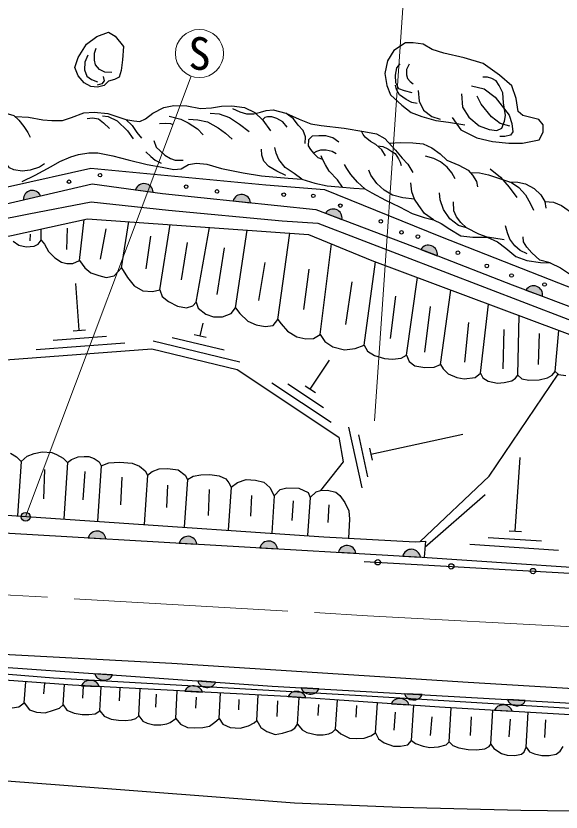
# Model space of a CAD drawing. Units: millimetres, scale not verified. Extents: x 40000 to 680000, y 20000 to 380000.
# Drawn here: x 383802 to 414376, y 244024 to 288704 of the extents above; entities that cross this region are included whole.
import ezdxf
from ezdxf.enums import TextEntityAlignment as Align

# ---------------------------------------------------------------- set-up
doc = ezdxf.new("R2010")
doc.units = ezdxf.units.MM
doc.header["$LTSCALE"] = 1000
doc.linetypes.add('CHAIN', pattern=[18.5, 12, -1.5, 3.5, -1.5])
for name, color, linetype, lineweight in [('M-BGD', 7, 'Continuous', 25), ('M-BGD-HTXT', 7, 'Continuous', 13), ('M-BMK', 2, 'CHAIN', 13), ('M-STR-HTXT', 7, 'Continuous', 13), ('M-STR-STRC', 7, 'Continuous', 25)]:
    doc.layers.add(name, color=color, linetype=linetype, lineweight=lineweight)
doc.styles.add('ＭＳ ゴシック', font='')
doc.styles.get('ＭＳ ゴシック').set_extended_font_data('MS Gothic')

msp = doc.modelspace()

# ---------------------------------------------------------------- hatches: boundary and pattern name
at = {"layer": 'M-BGD'}
for points in [[(390515, 278951, -0.82183), (391497, 278818)], [(384217, 278390, -0.82183), (385183, 278613)], [(395976, 278328, -0.82183), (396962, 278223)], [(401161, 277631, -0.82183), (402087, 277279)], [(406509, 275601, -0.82183), (407435, 275249)], [(412407, 273319, -0.82183), (413334, 272970)], [(387860, 259418, -0.82183), (388849, 259360)], [(393953, 259064, 0.82183), (392964, 259121)], [(397485, 258859, -0.82183), (398474, 258801)], [(402874, 258546, 0.82183), (401884, 258603)], [(406485, 258336, 0.82183), (405495, 258394)]]:
    msp.add_hatch(color=256, dxfattribs=at).paths.add_polyline_path(points)
h = msp.add_hatch(color=256, dxfattribs=at)
edge = h.paths.add_edge_path()
edge.add_ellipse((388725, 251833), major_axis=(-504, 36), ratio=0.8, start_angle=8.9775, end_angle=171.0225)
edge.add_line((389213, 251720), (388225, 251789))
h = msp.add_hatch(color=256, dxfattribs=at)
edge = h.paths.add_edge_path()
edge.add_ellipse((387977, 251014), major_axis=(-504, 27), ratio=0.8, start_angle=-171.0225, end_angle=-8.9775)
edge.add_line((387487, 251118), (388476, 251066))
h = msp.add_hatch(color=256, dxfattribs=at)
edge = h.paths.add_edge_path()
edge.add_ellipse((393769, 250708), major_axis=(-504, 27), ratio=0.8, start_angle=-171.0225, end_angle=-8.9775)
edge.add_line((393279, 250812), (394268, 250760))
h = msp.add_hatch(color=256, dxfattribs=at)
edge = h.paths.add_edge_path()
edge.add_ellipse((394510, 251424), major_axis=(-504, 36), ratio=0.8, start_angle=8.9775, end_angle=171.0225)
edge.add_line((394999, 251311), (394011, 251381))
h = msp.add_hatch(color=256, dxfattribs=at)
edge = h.paths.add_edge_path()
edge.add_ellipse((399559, 250392), major_axis=(504, -35), ratio=0.8, start_angle=8.9775, end_angle=171.0225)
edge.add_line((399070, 250504), (400059, 250436))
h = msp.add_hatch(color=256, dxfattribs=at)
edge = h.paths.add_edge_path()
edge.add_ellipse((400297, 251046), major_axis=(-504, 28), ratio=0.8, start_angle=8.9775, end_angle=171.0225)
edge.add_line((400787, 250940), (399798, 250996))
h = msp.add_hatch(color=256, dxfattribs=at)
edge = h.paths.add_edge_path()
edge.add_ellipse((406088, 250720), major_axis=(-504, 28), ratio=0.8, start_angle=8.9775, end_angle=171.0225)
edge.add_line((406578, 250614), (405589, 250669))
h = msp.add_hatch(color=256, dxfattribs=at)
edge = h.paths.add_edge_path()
edge.add_ellipse((405346, 249994), major_axis=(504, -35), ratio=0.8, start_angle=8.9775, end_angle=171.0225)
edge.add_line((404857, 250106), (405845, 250038))
h = msp.add_hatch(color=256, dxfattribs=at)
edge = h.paths.add_edge_path()
edge.add_ellipse((411878, 250393), major_axis=(-504, 28), ratio=0.8, start_angle=8.9775, end_angle=171.0225)
edge.add_line((412369, 250287), (411379, 250343))
h = msp.add_hatch(color=256, dxfattribs=at)
edge = h.paths.add_edge_path()
edge.add_ellipse((411135, 249630), major_axis=(-504, 30), ratio=0.8, start_angle=-171.0225, end_angle=-8.9775)
edge.add_line((410645, 249738), (411634, 249679))
at = {"layer": 'M-STR-STRC'}
msp.add_hatch(color=256, dxfattribs=at).paths.add_polyline_path([(384564, 260715, -1), (384125, 260476, -0.41421), (384225, 260815, -0.41421)])

# ---------------------------------------------------------------- linework, layer by layer
at = {"layer": 'M-BGD'}
for p, q in [((390515, 278951), (391497, 278818)), ((384217, 278390), (385183, 278613)), ((395976, 278328), (396962, 278223)), ((401161, 277631), (402087, 277279)), ((387360, 274973), (387626, 277283)), ((389730, 274561), (390125, 277161)), ((385223, 276121), (385218, 276750)), ((386680, 276796), (386639, 275602)), ((388837, 276755), (388533, 275055)), ((391869, 273338), (392460, 276996)), ((393906, 272642), (394663, 276839)), ((396124, 272325), (396778, 276690)), ((384602, 276463), (384587, 276086)), ((391350, 276336), (391095, 274510)), ((398487, 271671), (399171, 276520)), ((393404, 275982), (393078, 273901)), ((395488, 275684), (395064, 273065)), ((400864, 270835), (401502, 275909)), ((406509, 275601), (407435, 275249)), ((397758, 274863), (397404, 272740)), ((403325, 270225), (403970, 274896)), ((400225, 274494), (399928, 272229)), ((405705, 269671), (406320, 274018)), ((387354, 271062), (387156, 273695)), ((402648, 273772), (402293, 271380)), ((407619, 269142), (408195, 273317)), ((412407, 273319), (413334, 272970)), ((405092, 272986), (404790, 270601)), ((407034, 272398), (406713, 269836)), ((409856, 268661), (410298, 272531)), ((411949, 268561), (412028, 271884)), ((394131, 270753), (394302, 271463)), ((409178, 271491), (408954, 269276)), ((387005, 271035), (387703, 271088)), ((393791, 270835), (394472, 270672)), ((411171, 271111), (411104, 268895)), ((413143, 270889), (413089, 269149)), ((414039, 268741), (414256, 271051)), ((384928, 269977), (389914, 270351)), ((385891, 270501), (388883, 270725)), ((391490, 270462), (396352, 269294)), ((392568, 270666), (395485, 269965)), ((400309, 267759), (401387, 269380)), ((398145, 268117), (401476, 265902)), ((399060, 268048), (401059, 266720)), ((400017, 267953), (400600, 267565)), ((402456, 265634), (403197, 262213)), ((403013, 265192), (403520, 262846)), ((403706, 264114), (408868, 265231)), ((403632, 264456), (403780, 263772)), ((384099, 263692), (383892, 260650)), ((386701, 263634), (386485, 260473)), ((411807, 259787), (412082, 263923)), ((385400, 263242), (385347, 261600)), ((388590, 263449), (388378, 260344)), ((387660, 263129), (387563, 261539)), ((389738, 262823), (389671, 261273)), ((391187, 262931), (390998, 260166)), ((392301, 262368), (392250, 261121)), ((393420, 262692), (393238, 260013)), ((394643, 262121), (394586, 260666)), ((395877, 262258), (395713, 259844)), ((397006, 261781), (396949, 260628)), ((398290, 261768), (398148, 259678)), ((399350, 261497), (399275, 260383)), ((400307, 261676), (400162, 259541)), ((410120, 261819), (406741, 258880)), ((401355, 261271), (401298, 260270)), ((411457, 259810), (412156, 259764)), ((387860, 259418), (388849, 259360)), ((410280, 259437), (413274, 259238)), ((392964, 259121), (393953, 259064)), ((397485, 258859), (398474, 258801)), ((409252, 259055), (414241, 258723)), ((401884, 258603), (402874, 258546)), ((405495, 258394), (406485, 258336)), ((389213, 251720), (388225, 251789)), ((384269, 250150), (384357, 251339)), ((385371, 250658), (385416, 251261)), ((386450, 250037), (386534, 251178)), ((387487, 251118), (388476, 251066)), ((387559, 250409), (387596, 251113)), ((394999, 251311), (394011, 251381)), ((388509, 249711), (388580, 251061)), ((389602, 250272), (389640, 251004)), ((390687, 249422), (390768, 250945)), ((392768, 249267), (392851, 250835)), ((393279, 250812), (394268, 250760)), ((395191, 249279), (395266, 250707)), ((400787, 250940), (399798, 250996)), ((406578, 250614), (405589, 250669)), ((391651, 249913), (391688, 250634)), ((393890, 249863), (393927, 250472)), ((396296, 249763), (396318, 250344)), ((397308, 249164), (397383, 250595)), ((398454, 249383), (398487, 250266)), ((399070, 250504), (400059, 250436)), ((399591, 248963), (399694, 250461)), ((401722, 248675), (401835, 250314)), ((412369, 250287), (411379, 250343)), ((400760, 249449), (400798, 250067)), ((402885, 249352), (402925, 249999)), ((403963, 248474), (404079, 250160)), ((404857, 250106), (405845, 250038)), ((405989, 248046), (406125, 250019)), ((408095, 247972), (408209, 249882)), ((405013, 248623), (405084, 249625)), ((407060, 248319), (407140, 249360)), ((409292, 248326), (409357, 249369)), ((410444, 247829), (410557, 249743)), ((410645, 249738), (411634, 249679)), ((412414, 247658), (412530, 249626)), ((411463, 248255), (411535, 249233)), ((413471, 248210), (413529, 249203))]:
    msp.add_line(p, q, dxfattribs=at)
for points in [[(294914, 264895), (369385, 260535), (369852, 260737), (370769, 260601), (371841, 260348), (406586, 258330), (419949, 257441), (424618, 257283), (428712, 257303), (445982, 260127), (448207, 260896), (451697, 262260), (456618, 264544), (462686, 267770), (467230, 270805), (474214, 275333), (496539, 290149), (501056, 293277), (507575, 297553), (548732, 325574)], [(333978, 277682), (342263, 276125), (355978, 273386), (360939, 273946), (364000, 274375), (369650, 274166), (371763, 274141), (383560, 276383), (387815, 277325), (400202, 276447), (403756, 274976), (421515, 268338), (428909, 265488), (437332, 265383), (446427, 270117), (449093, 272805), (454620, 278099), (458327, 281763), (459149, 283475), (462637, 290114), (464178, 293244)], [(389186, 285524), (388796, 285545), (388480, 285706), (388271, 285968), (388204, 286217), (388211, 286614), (388305, 286903)], [(408260, 283012), (408748, 282306), (409656, 281869), (410531, 281650), (411439, 281566), (412213, 281566), (413139, 281751), (413374, 282172), (413374, 282592), (413122, 282894), (412685, 282995), (412230, 283113), (411978, 283348), (411860, 284071), (411608, 284777), (410918, 285382), (410009, 286038), (408933, 286357), (407805, 286613), (407148, 286815), (406644, 287117), (406089, 287185), (405651, 287185), (404996, 286764), (404635, 286181), (404489, 285473), (404608, 284791), (404804, 284273), (405449, 283699), (405963, 283286), (406562, 283056), (407345, 282830), (408069, 282741), (408983, 282595)], [(387840, 286493), (387665, 286110), (387639, 285672), (387773, 285316), (388036, 285135), (388379, 285007)], [(406022, 284383), (405600, 284503), (405272, 284611), (405102, 284947), (405091, 285381), (405161, 285790), (405352, 286016)], [(405851, 285998), (405701, 285697), (405701, 285406), (405761, 285195), (405912, 285015), (406082, 284884)], [(388695, 285303), (388756, 285061), (388621, 284899), (388365, 284812)], [(408797, 284333), (408844, 283581), (409209, 283017), (409780, 282543), (410337, 282330), (410770, 282275), (411052, 282412), (411210, 282797), (411265, 283120), (411148, 283835), (411107, 284385), (410912, 284793), (410745, 285058), (410492, 285188), (410250, 285268), (409991, 285268)], [(406311, 283787), (406013, 283844), (405686, 284013), (405319, 284274), (405137, 284572), (405090, 284823)], [(409354, 284780), (410055, 284606), (410675, 284143), (411461, 283126), (411608, 282658), (411678, 282198), (411531, 282009), (411230, 281939), (410937, 281946)], [(406363, 284513), (406413, 283912), (406664, 283410), (407126, 283069), (407598, 282919)], [(411510, 282519), (410958, 282658), (410469, 283049), (409903, 283748), (409665, 284209)], [(383768, 283068), (384499, 283028), (385316, 282881), (385808, 282842), (386407, 282842), (386909, 283006), (387618, 283274), (388195, 283309), (388960, 283233), (389960, 282896), (390313, 282563), (390588, 282161), (390843, 281838)], [(389960, 282896), (390412, 282808), (390755, 282778), (391069, 282935), (391471, 283249), (392091, 283573), (392654, 283682), (393396, 283662), (394147, 283514), (394770, 283553), (395324, 283642), (395917, 283662), (396626, 283570), (397197, 283278), (397657, 282846), (398076, 282247)], [(395942, 283505), (396366, 283319), (396732, 283218), (397142, 283211), (397522, 283312), (397838, 283405), (398226, 283434), (398935, 283247), (399691, 282918), (400348, 282641), (400914, 282561), (402206, 282399), (403305, 282214), (404023, 282084), (404497, 281822), (405092, 281170), (405462, 280722), (405775, 280387), (406070, 279908)], [(328389, 283131), (334609, 279637), (339942, 278555), (346033, 277261), (352354, 276013), (355655, 275282), (360181, 275817), (364101, 276325), (364814, 276353), (369312, 276048), (372178, 275956), (375792, 276694), (381790, 277831), (388083, 279282), (392027, 278746), (400621, 277836), (407125, 275367), (411638, 273609), (417839, 271272)], [(382366, 283000), (382628, 283172), (382994, 283221), (383373, 283215), (383677, 283119), (383955, 282861), (384244, 282508), (384473, 282165), (384602, 281906)], [(387800, 282945), (388102, 282979), (388438, 282923), (388719, 282710), (389044, 282385)], [(388651, 283091), (388976, 283068), (389481, 282811), (390052, 282262), (390377, 281814)], [(392389, 283071), (393048, 282906), (393454, 282713), (393986, 282365), (394306, 282026)], [(393473, 282906), (393996, 282868), (394538, 282752), (395148, 282423), (395564, 282123), (395922, 281794)], [(394703, 283255), (395206, 283216), (395777, 283003), (396348, 282626), (396890, 282210)], [(399019, 282453), (398763, 282752), (398429, 282949), (398155, 283043), (397906, 283043), (397756, 282997), (397634, 282868)], [(400030, 281546), (400038, 281922), (399910, 282282), (399636, 282573), (399370, 282932), (398935, 283247)], [(391856, 282662), (392176, 282681), (392464, 282662), (392601, 282611)], [(401917, 281623), (401576, 281863), (401185, 281973), (400784, 281973), (400414, 281953), (400213, 281743), (400183, 281413), (400314, 281213), (400500, 280994), (400730, 280762), (400996, 280658)], [(404534, 280856), (404316, 281197), (403988, 281481), (403682, 281663), (403391, 281903), (403275, 282056), (403182, 282235)], [(391538, 281710), (391670, 281346), (391890, 281129), (392159, 280881), (392471, 280711), (392740, 280605), (393172, 280605)], [(404732, 281564), (405369, 281594), (406064, 281576), (406648, 281527), (407123, 281296), (407586, 280961), (407964, 280610), (408651, 280335), (409157, 280043), (409408, 279775), (409641, 279403), (409694, 279109)], [(391096, 281072), (391365, 280818), (391613, 280612), (391944, 280436)], [(398935, 279753), (398429, 279999), (397988, 280259), (397702, 280557), (397599, 280894), (397573, 281218)], [(399841, 279550), (399415, 279857), (398909, 280207), (398546, 280648), (398390, 280997), (398325, 281322)], [(401759, 280968), (401537, 281092), (401200, 281163), (400881, 281163), (400651, 281101), (400500, 280994)], [(404075, 281405), (404374, 281372), (404665, 281248), (404879, 281099), (405074, 280978), (405263, 280691), (405352, 280489), (405405, 280306)], [(384145, 279421), (384883, 279761), (385773, 280251), (386267, 280542), (386888, 280802), (387318, 280935), (387885, 281016), (388392, 281016), (389234, 280856), (390095, 280622), (391165, 280373), (392007, 280208), (392655, 280081), (393072, 280129), (393484, 280371), (393925, 280444), (394507, 280391), (395337, 280146), (396539, 279902), (397571, 279732), (399076, 279604), (399841, 279550), (400575, 279318), (401263, 279164), (401905, 279110), (402749, 279033), (403367, 279004), (403759, 278769), (404522, 278359), (405313, 277989), (406029, 277621), (406703, 277395), (407221, 277260), (407648, 277046), (408143, 276731), (408762, 276372), (409426, 276281), (410237, 276281), (410810, 276034), (411283, 275674), (411848, 275211), (412461, 274985), (413226, 274861), (413773, 274847), (414342, 274563), (415410, 273865)], [(402121, 279090), (401830, 279506), (401377, 279985), (401165, 280348), (400996, 280658), (400925, 280844)], [(408434, 279553), (408258, 279897), (407994, 280221), (407609, 280512), (407244, 280707), (406772, 280829)], [(364814, 276353), (364822, 277245), (367972, 277068), (371233, 276859), (372013, 276811), (373901, 277180), (375483, 277445), (377198, 277833), (379271, 278274), (383494, 279158), (387994, 280154), (397824, 279230), (401108, 278959), (407620, 276326), (418748, 271947), (418729, 270920)], [(385399, 280412), (385117, 280216), (384600, 280052), (384155, 279987), (383677, 280066), (383441, 280170), (383323, 280327)], [(403367, 279004), (402959, 279378), (402590, 279809), (402355, 280138), (402237, 280365)], [(332364, 279772), (334660, 278578), (337781, 277924), (342818, 276914), (348806, 275792), (355433, 274470), (359076, 274862), (362559, 275322), (364077, 275463), (371893, 275127), (373800, 275462), (377494, 276243), (380635, 276822), (384516, 277595), (388028, 278277), (392360, 277795), (398732, 277206), (400736, 277074), (417100, 270791)], [(406158, 278425), (405494, 278489), (404918, 278650), (404451, 278918), (404038, 279303), (403715, 279772), (403585, 280048)], [(409282, 279909), (409806, 279905), (410299, 279793), (410971, 279560), (411602, 279353), (412011, 279076), (412387, 278656), (412663, 278159), (412829, 277794)], [(410393, 280121), (410986, 279659), (411459, 279096), (411897, 278521)], [(407221, 277260), (406715, 277623), (406404, 278062), (406158, 278425), (405997, 278832), (405954, 279335)], [(411470, 279396), (411954, 279369), (412388, 279281), (412862, 279016), (413240, 278671), (413473, 278294), (413529, 277924)], [(409076, 276819), (408621, 276945), (408146, 277310), (407774, 277840), (407603, 278383), (407560, 278778)], [(411194, 276137), (410604, 276229), (410237, 276281), (409755, 276451), (409076, 276819), (408747, 277107), (408511, 277420), (408365, 277773), (408347, 278272)], [(413473, 278294), (413958, 278247), (414391, 278059), (415085, 277586), (415656, 277146), (416228, 276852), (416718, 276803), (417531, 276884), (418176, 276995), (418769, 277053), (419376, 276942), (419643, 276783), (419995, 276365)], [(225973, 277779), (227923, 276953), (229987, 276212), (240847, 273285), (248766, 271434), (263866, 268858), (267861, 268629), (282440, 267370), (294979, 266451), (299245, 266238), (304856, 265883), (315691, 265368), (319487, 265046), (326581, 264611), (335906, 263917), (364044, 262056), (375884, 261196), (401066, 259479), (406184, 259194), (406764, 259226), (406704, 258322)], [(412476, 275346), (412086, 275544), (411785, 275801), (411506, 276174), (411365, 276530), (411268, 276915)], [(413773, 274847), (413182, 275000), (412734, 275412), (412461, 275735), (412270, 276022), (412255, 276301)], [(383649, 276059), (383967, 275847), (384380, 275747), (384817, 275790), (385048, 275903), (385223, 276121), (385398, 275897), (385634, 275488), (385981, 275131), (386365, 274885), (386649, 274803), (387001, 274803), (387360, 274973), (387658, 274561), (387995, 274293), (388451, 274128), (388857, 274031), (389307, 274111), (389730, 274561), (390050, 274028), (390424, 273551), (390928, 273274), (391469, 273235), (391869, 273338), (392003, 272955), (392353, 272679), (392856, 272424), (393374, 272329), (393723, 272431), (393906, 272642), (394015, 272300), (394448, 271976), (394880, 271822), (395394, 271811), (395866, 272007), (396124, 272325), (396350, 271996), (396799, 271582), (397270, 271365), (397777, 271268), (398233, 271335), (398487, 271671), (398681, 271417), (399042, 271004), (399549, 270704), (400066, 270591), (400497, 270610), (400864, 270835), (401130, 270428), (401577, 270141), (402236, 269964), (402835, 270031), (403325, 270225), (403523, 269885), (403909, 269639), (404475, 269487), (404917, 269447), (405416, 269498), (405705, 269671), (405849, 269315), (406176, 269075), (406734, 268969), (407263, 268989), (407619, 269142), (407756, 268896), (408035, 268626), (408523, 268408), (408950, 268347), (409551, 268417), (409856, 268661), (409982, 268398), (410295, 268210), (410802, 268102), (411189, 268125), (411612, 268233), (411811, 268369), (411942, 268551), (412167, 268333), (412569, 268256), (413142, 268287), (413611, 268400), (413885, 268540), (414039, 268741), (414228, 268580), (414652, 268520)], [(365569, 253259), (373306, 252842), (398174, 251088), (422188, 249733), (432651, 249377), (435433, 249643), (439872, 250264), (444133, 251240), (448543, 252571), (452097, 253818), (455717, 255300), (458320, 256448), (462832, 258819), (465216, 260185), (468782, 262514), (470760, 264010), (483231, 272438), (485504, 273855)], [(485720, 273546), (485942, 273241), (470863, 263006), (467119, 260355), (460217, 256552), (456302, 254712), (452620, 253164), (449281, 252147), (447343, 251530), (443109, 250364), (440995, 249922), (437776, 249360), (435350, 248930), (433050, 248757), (428901, 248656), (407564, 249920), (398993, 250510), (386983, 251145), (379099, 251729), (365579, 252507), (365569, 253259)], [(374106, 263707), (373044, 264782), (373708, 267634), (375803, 268913), (383220, 269398), (391430, 270014), (396202, 268868), (401921, 265067), (402151, 263680), (400890, 262079)], [(406474, 259210), (410340, 262871), (414215, 268591)], [(383503, 264162), (383826, 263965), (384099, 263692), (384429, 263989), (384821, 264153), (385269, 264233), (385811, 264205), (386074, 264094), (386457, 263877), (386701, 263634), (386919, 263803), (387290, 263955), (387628, 263987), (387894, 263971), (388187, 263872), (388464, 263678), (388590, 263449), (389007, 263619), (389610, 263659), (390319, 263599), (390730, 263434), (391041, 263176), (391187, 262931), (391433, 263136), (391841, 263292), (392310, 263304), (392898, 263226), (393288, 262932), (393420, 262692), (393737, 262882), (394173, 262956), (394678, 262961), (395202, 262891), (395565, 262727), (395749, 262497), (395877, 262258), (396224, 262520), (396708, 262681), (397229, 262658), (397712, 262536), (398042, 262237), (398290, 261768), (398630, 262118), (398996, 262213), (399671, 262197), (400200, 261952), (400307, 261676), (400632, 261989), (400890, 262079), (401273, 262089), (401735, 261980), (401965, 261788), (402255, 261395), (402470, 260930), (402518, 260466), (402458, 259402)], [(403325, 258089), (415527, 257395), (423750, 256926), (429129, 256924), (435287, 258050), (443697, 259438), (448868, 260399)], [(299856, 257704), (336670, 255577), (347517, 255054), (359456, 254266), (376057, 253253), (392541, 252374), (409167, 251310), (428752, 250141), (431531, 250311), (436467, 250639), (440024, 251124), (444212, 251964), (447625, 252816), (452973, 254592), (456898, 256350), (459077, 257308), (463848, 259818)], [(365574, 252883), (370355, 252569), (381531, 251912), (385908, 251558), (393449, 251131), (403164, 250570), (423230, 249359), (429434, 248975), (432625, 249046), (435146, 249206), (437318, 249578), (441932, 250466), (446241, 251476), (449639, 252515), (452361, 253383), (456602, 255149), (460054, 256834), (461951, 257817), (465365, 259681)], [(383594, 249869), (383970, 249925), (384269, 250150), (384561, 249771), (384957, 249637), (385445, 249593), (385914, 249737), (386241, 249863), (386450, 250037), (386662, 249752), (387066, 249578), (387509, 249496), (387891, 249496), (388237, 249538), (388509, 249711), (388754, 249403), (389152, 249238), (389561, 249183), (389931, 249171), (390281, 249210), (390518, 249273), (390687, 249422), (390910, 249125), (391167, 249018), (391539, 248923), (391922, 248923), (392270, 248970), (392456, 249049), (392768, 249267), (393034, 248954), (393427, 248779), (393829, 248760), (394281, 248768), (394651, 248843), (394952, 249065), (395191, 249279), (395407, 248956), (395811, 248777), (396372, 248741), (396844, 248863), (397170, 249029), (397308, 249164), (397540, 248772), (397879, 248542), (398339, 248386), (398758, 248460), (399242, 248594), (399436, 248740), (399591, 248963), (399853, 248636), (400125, 248485), (400683, 248351), (401036, 248351), (401347, 248410), (401551, 248508), (401722, 248675), (402028, 248421), (402515, 248169), (402926, 248151), (403328, 248164), (403711, 248295), (403963, 248474), (404138, 248140), (404450, 247910), (404969, 247729), (405372, 247717), (405775, 247803), (405989, 248046), (406211, 247881), (406643, 247717), (407018, 247655), (407495, 247680), (407935, 247807), (408095, 247972), (408311, 247768), (408638, 247628), (409174, 247545), (409628, 247510), (410109, 247578), (410338, 247696), (410444, 247829), (410612, 247585), (411029, 247315), (411353, 247212), (411787, 247198), (412154, 247279), (412298, 247408), (412414, 247658), (412614, 247397), (412882, 247301), (413290, 247193), (413702, 247199), (414099, 247277), (414330, 247436), (414496, 247701)], [(321926, 247500), (335275, 247617), (340699, 247993), (344862, 248376), (346533, 248787), (360025, 247839), (370680, 247176), (378843, 246108), (386497, 245533), (399432, 244535), (405355, 244298), (412121, 244134), (421050, 244024), (432213, 244270), (439225, 244790), (446101, 245693), (452879, 246789), (465090, 248817)]]:
    msp.add_lwpolyline(points, dxfattribs=at)
msp.add_lwpolyline([(389338, 285143), (388988, 285040), (388751, 284792), (388380, 284710), (388009, 284741), (387628, 284957), (387287, 285338), (387112, 285801), (387287, 286368), (387751, 287111), (388339, 287554), (388988, 287791), (389359, 287564), (389843, 286987), (389771, 286246), (389709, 285649), (389593, 285275)], close=True, dxfattribs=at)
for centre, radius in [((388518, 279765), 100), ((386777, 279399), 100), ((393350, 279126), 100), ((395080, 278854), 100), ((398823, 278675), 100), ((400481, 278609), 100), ((401993, 278057), 100), ((404269, 277177), 100), ((405426, 276559), 100), ((406347, 276322), 100), ((408590, 275414), 100), ((410214, 274675), 100), ((411601, 274134), 100), ((413450, 273632), 100), ((404097, 258045), 150), ((408217, 257811), 150), ((412802, 257550), 150)]:
    msp.add_circle(centre, radius, dxfattribs=at)
for centre, start, end in [((390993, 278788), 3.4407, 161.0989), ((384722, 278406), 24.155, 181.8132), ((396459, 278178), 5.1228, 162.7809), ((401589, 277363), 350.3841, 148.0423), ((406938, 275333), 350.3841, 148.0423), ((412836, 273053), 350.5163, 148.1745), ((388349, 259291), 7.8477, 165.5059), ((393453, 258995), 7.8477, 165.5059), ((397974, 258732), 7.8477, 165.5059), ((402373, 258477), 7.8477, 165.5059), ((405984, 258267), 7.8477, 165.5059)]:
    msp.add_arc(centre, 505, start, end, dxfattribs=at)
for centre, major_axis, start_param, end_param in [((388725, 251833), (-504, 36), 0.194969, 2.946624), ((387977, 251014), (-504, 27), 3.336562, 6.088216), ((393769, 250708), (-504, 27), 3.336562, 6.088216), ((394510, 251424), (-504, 36), 0.194969, 2.946624), ((399559, 250392), (504, -35), 0.194969, 2.946624), ((400297, 251046), (-504, 28), 0.194969, 2.946624), ((406088, 250720), (-504, 28), 0.194969, 2.946624), ((405346, 249994), (504, -35), 0.194969, 2.946624), ((411878, 250393), (-504, 28), 0.194969, 2.946624), ((411135, 249630), (-504, 30), 3.336562, 6.088216)]:
    msp.add_ellipse(centre, major_axis=major_axis, ratio=0.8, start_param=start_param, end_param=end_param, dxfattribs=at)
at = {"layer": 'M-BGD-HTXT'}
msp.add_line((384344, 260595), (393621, 285331), dxfattribs=at)
msp.add_circle((394095, 286595), 1350, dxfattribs=at)
at = {"layer": 'M-BMK'}
msp.add_lwpolyline([(267824, 263035), (368606, 257058), (403511, 255046), (417032, 254306), (425164, 253790), (429425, 253777), (433586, 253853), (437212, 254265), (443627, 255355), (448895, 256817), (453239, 258364), (458570, 260739), (463171, 263318), (468197, 266481), (550444, 323040)], dxfattribs=at)
at = {"layer": 'M-STR-HTXT'}
msp.add_line((403908, 265975), (407026, 311307), dxfattribs=at)
at = {"layer": 'M-STR-STRC'}
msp.add_circle((384344, 260595), 250, dxfattribs=at)

# ---------------------------------------------------------------- texts
at = {"layer": 'M-BGD-HTXT', "style": 'ＭＳ ゴシック'}
msp.add_text('S', height=1833, dxfattribs=at).set_placement((394095, 286595), align=Align.MIDDLE_CENTER)

doc.saveas('drawing.dxf')
